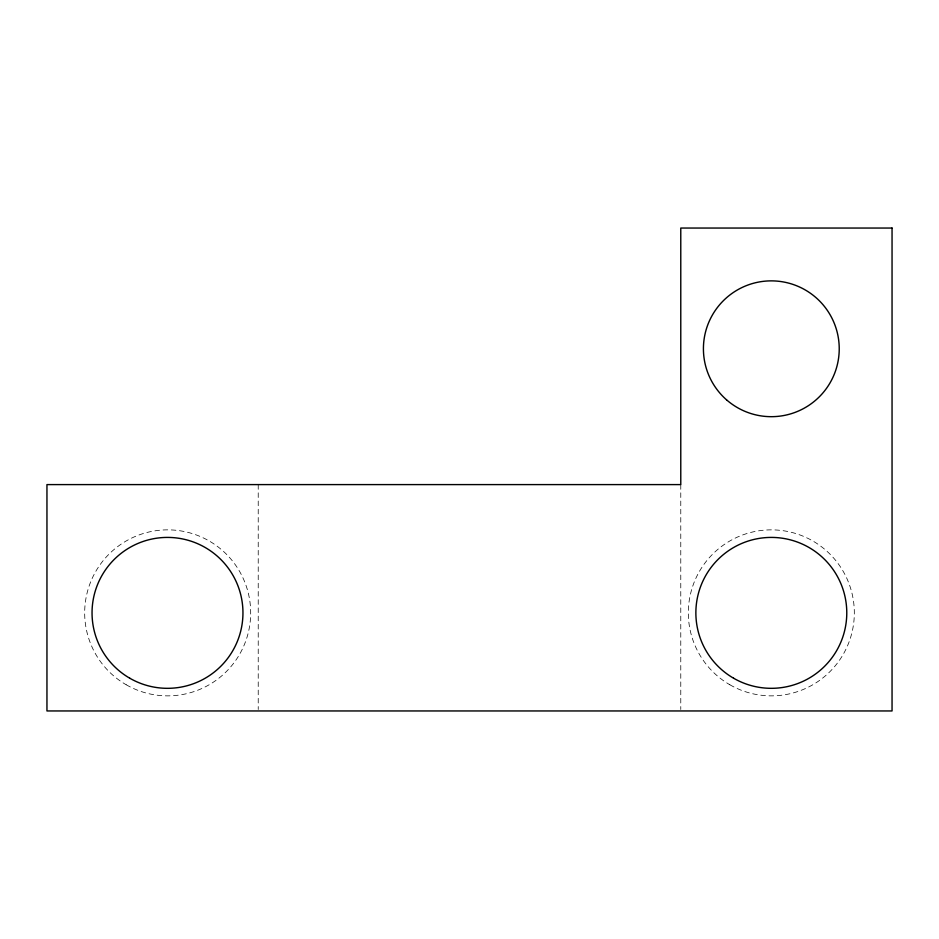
<?xml version="1.0" encoding="UTF-8"?>
<svg xmlns="http://www.w3.org/2000/svg" width="939" height="939" viewBox="0 0 939 939"><rect width="100%" height="100%" fill="white"/><g stroke="black" fill="none" stroke-linecap="round" stroke-linejoin="round"><path stroke-width="0.7" stroke-dasharray="4.7 3.52" d="M680.775 484.594L680.775 709.497M258.225 484.594L258.225 709.497M729.826 684.742A82.996 82.996 0 0 0 854.326 612.862A82.996 82.996 0 0 0 729.826 540.981A82.996 82.996 0 0 0 729.826 684.742M126.178 684.742A82.996 82.996 0 0 0 250.678 612.862A82.996 82.996 0 0 0 126.178 540.981A82.996 82.996 0 0 0 126.178 684.742"/><path stroke-width="1.41" d="M892.05 228.048L680.775 228.048L680.775 484.594L46.95 484.594L46.95 710.952L892.05 710.952L892.05 228.048M726.54 399.826A67.913 67.913 0 0 0 837.928 362.02A67.913 67.913 0 0 0 749.498 284.47A67.913 67.913 0 0 0 726.54 399.826M733.594 678.216A75.46 75.46 0 0 0 846.778 612.862A75.46 75.46 0 0 0 733.594 547.519A75.46 75.46 0 0 0 733.594 678.216M129.77 678.216A75.46 75.46 0 0 0 242.955 612.862A75.46 75.46 0 0 0 129.77 547.519A75.46 75.46 0 0 0 129.77 678.216"/></g></svg>
